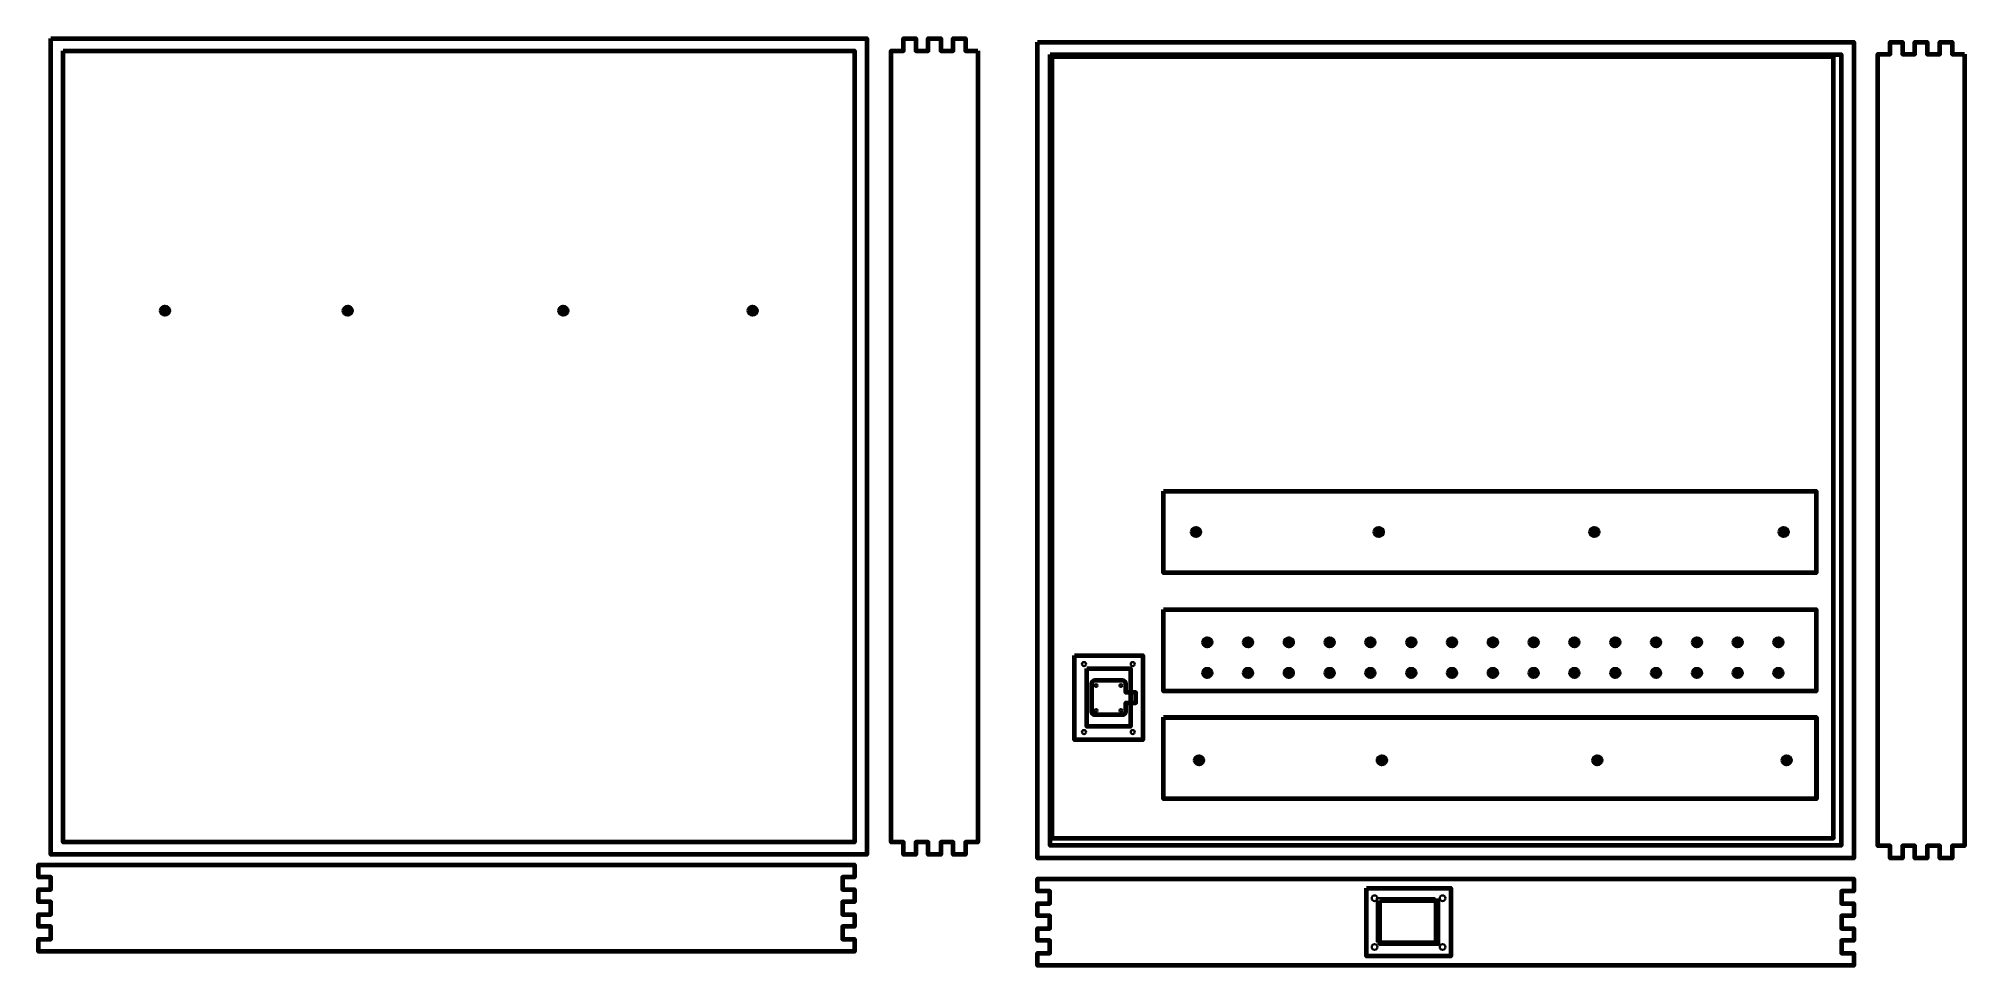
# Model space of a CAD drawing. Header units: inches. Extents: x 0.6 to 95, y 2.2 to 47.6.
import ezdxf

# ---------------------------------------------------------------- set-up
doc = ezdxf.new("R2010")
doc.units = ezdxf.units.IN
doc.header["$MEASUREMENT"] = 0
for name, color, linetype, lineweight in [('1. Screw Holes (material depth)', 7, 'Continuous', 0), ('2. Countersink holes (depth 0.2 in)', 7, 'Continuous', 0), ('3. Inside Cuts', 7, 'Continuous', 0), ('4. Rabbets (depth 0.30 in)', 7, 'Continuous', 0), ('5. Outside Perimeter (material depth)', 7, 'Continuous', 0)]:
    doc.layers.add(name, color=color, linetype=linetype, lineweight=lineweight)

msp = doc.modelspace()

# ---------------------------------------------------------------- linework, layer by layer
at = {"layer": '1. Screw Holes (material depth)', "color": 6, "lineweight": 140, "true_color": 0xff00ff}
msp.add_lwpolyline([(55.782, 25.451), (87.782, 25.451), (87.782, 21.451), (55.782, 21.451)], close=True, dxfattribs=at)
at = {"layer": '1. Screw Holes (material depth)', "color": 5, "lineweight": 35, "true_color": 0x0000ff}
for centre, radius in [((51.89, 16.978), 0.1), ((54.279, 16.978), 0.1), ((52.481, 15.921), 0.0694), ((53.702, 15.921), 0.0694), ((52.481, 14.7), 0.0694), ((53.702, 14.7), 0.0694), ((51.89, 13.643), 0.1), ((54.279, 13.643), 0.1), ((66.134, 5.496), 0.14), ((69.468, 5.496), 0.14), ((66.134, 3.108), 0.14), ((69.468, 3.108), 0.14)]:
    msp.add_circle(centre, radius, dxfattribs=at)
at = {"layer": '1. Screw Holes (material depth)', "color": 100, "lineweight": 70, "true_color": 0x15ff2b}
for points, knots in [([(6.739, 34.272), (6.739, 34.221), (6.781, 34.178), (6.834, 34.178), (6.885, 34.178), (6.928, 34.219), (6.928, 34.272), (6.928, 34.272), (6.928, 34.272), (6.928, 34.272), (6.928, 34.324), (6.886, 34.367), (6.834, 34.367), (6.782, 34.367), (6.739, 34.325), (6.739, 34.272), (6.739, 34.272), (6.739, 34.272), (6.739, 34.272)], [0, 0, 0, 0, 1, 1, 1, 2, 2, 2, 3, 3, 3, 4, 4, 4, 5, 5, 5, 6, 6, 6, 6]), ([(15.7, 34.272), (15.7, 34.221), (15.742, 34.178), (15.795, 34.178), (15.846, 34.178), (15.889, 34.219), (15.889, 34.272), (15.889, 34.272), (15.889, 34.272), (15.889, 34.272), (15.889, 34.325), (15.847, 34.367), (15.795, 34.367), (15.743, 34.367), (15.7, 34.325), (15.7, 34.272), (15.7, 34.272), (15.7, 34.272), (15.7, 34.272)], [0, 0, 0, 0, 1, 1, 1, 2, 2, 2, 3, 3, 3, 4, 4, 4, 5, 5, 5, 6, 6, 6, 6]), ([(26.26, 34.272), (26.26, 34.221), (26.302, 34.178), (26.354, 34.178), (26.406, 34.178), (26.449, 34.219), (26.449, 34.272), (26.449, 34.272), (26.449, 34.272), (26.449, 34.272), (26.449, 34.325), (26.407, 34.367), (26.354, 34.367), (26.302, 34.367), (26.26, 34.325), (26.26, 34.272), (26.26, 34.272), (26.26, 34.272), (26.26, 34.272)], [0, 0, 0, 0, 1, 1, 1, 2, 2, 2, 3, 3, 3, 4, 4, 4, 5, 5, 5, 6, 6, 6, 6]), ([(35.539, 34.272), (35.539, 34.221), (35.581, 34.178), (35.634, 34.178), (35.685, 34.178), (35.728, 34.219), (35.728, 34.272), (35.728, 34.272), (35.728, 34.272), (35.728, 34.272), (35.728, 34.325), (35.686, 34.367), (35.634, 34.367), (35.581, 34.367), (35.539, 34.325), (35.539, 34.272), (35.539, 34.272), (35.539, 34.272), (35.539, 34.272)], [0, 0, 0, 0, 1, 1, 1, 2, 2, 2, 3, 3, 3, 4, 4, 4, 5, 5, 5, 6, 6, 6, 6]), ([(57.288, 23.451), (57.288, 23.4), (57.329, 23.357), (57.382, 23.357), (57.433, 23.357), (57.477, 23.399), (57.477, 23.451), (57.477, 23.451), (57.477, 23.451), (57.477, 23.451), (57.477, 23.503), (57.435, 23.546), (57.382, 23.546), (57.331, 23.546), (57.288, 23.504), (57.288, 23.451), (57.288, 23.451), (57.288, 23.451), (57.288, 23.451)], [0, 0, 0, 0, 1, 1, 1, 2, 2, 2, 3, 3, 3, 4, 4, 4, 5, 5, 5, 6, 6, 6, 6]), ([(66.247, 23.451), (66.247, 23.4), (66.289, 23.357), (66.342, 23.357), (66.393, 23.357), (66.436, 23.399), (66.436, 23.451), (66.436, 23.451), (66.436, 23.451), (66.436, 23.451), (66.436, 23.504), (66.395, 23.546), (66.342, 23.546), (66.29, 23.546), (66.247, 23.504), (66.247, 23.451), (66.247, 23.451), (66.247, 23.451), (66.247, 23.451)], [0, 0, 0, 0, 1, 1, 1, 2, 2, 2, 3, 3, 3, 4, 4, 4, 5, 5, 5, 6, 6, 6, 6]), ([(76.808, 23.451), (76.808, 23.4), (76.85, 23.357), (76.903, 23.357), (76.954, 23.357), (76.997, 23.399), (76.997, 23.451), (76.997, 23.451), (76.997, 23.451), (76.997, 23.451), (76.997, 23.504), (76.956, 23.546), (76.903, 23.546), (76.85, 23.546), (76.808, 23.504), (76.808, 23.451), (76.808, 23.451), (76.808, 23.451), (76.808, 23.451)], [0, 0, 0, 0, 1, 1, 1, 2, 2, 2, 3, 3, 3, 4, 4, 4, 5, 5, 5, 6, 6, 6, 6]), ([(86.088, 23.451), (86.088, 23.4), (86.129, 23.357), (86.182, 23.357), (86.233, 23.357), (86.277, 23.399), (86.277, 23.451), (86.277, 23.451), (86.277, 23.451), (86.277, 23.451), (86.277, 23.504), (86.235, 23.546), (86.182, 23.546), (86.129, 23.546), (86.088, 23.504), (86.088, 23.451), (86.088, 23.451), (86.088, 23.451), (86.088, 23.451)], [0, 0, 0, 0, 1, 1, 1, 2, 2, 2, 3, 3, 3, 4, 4, 4, 5, 5, 5, 6, 6, 6, 6]), ([(57.837, 18.051), (57.837, 18), (57.878, 17.957), (57.931, 17.957), (57.983, 17.957), (58.026, 17.998), (58.026, 18.051), (58.026, 18.051), (58.026, 18.051), (58.026, 18.051), (58.026, 18.102), (57.984, 18.145), (57.931, 18.145), (57.88, 18.145), (57.837, 18.104), (57.837, 18.051), (57.837, 18.051), (57.837, 18.051), (57.837, 18.051)], [0, 0, 0, 0, 1, 1, 1, 2, 2, 2, 3, 3, 3, 4, 4, 4, 5, 5, 5, 6, 6, 6, 6]), ([(59.837, 18.051), (59.837, 18), (59.878, 17.957), (59.931, 17.957), (59.984, 17.957), (60.026, 17.998), (60.026, 18.051), (60.026, 18.104), (59.984, 18.145), (59.931, 18.145), (59.878, 18.145), (59.837, 18.104), (59.837, 18.051)], [0, 0, 0, 0, 1, 1, 1, 2, 2, 2, 3, 3, 3, 4, 4, 4, 4]), ([(61.837, 18.051), (61.837, 18), (61.878, 17.957), (61.931, 17.957), (61.983, 17.957), (62.026, 17.998), (62.026, 18.051), (62.026, 18.051), (62.026, 18.051), (62.026, 18.051), (62.026, 18.104), (61.984, 18.145), (61.931, 18.145), (61.878, 18.145), (61.837, 18.104), (61.837, 18.051)], [0, 0, 0, 0, 1, 1, 1, 2, 2, 2, 3, 3, 3, 4, 4, 4, 5, 5, 5, 5]), ([(63.837, 18.051), (63.837, 18), (63.878, 17.957), (63.931, 17.957), (63.983, 17.957), (64.026, 17.998), (64.026, 18.051), (64.026, 18.051), (64.026, 18.051), (64.026, 18.051), (64.026, 18.104), (63.984, 18.145), (63.931, 18.145), (63.88, 18.145), (63.837, 18.104), (63.837, 18.051), (63.837, 18.051), (63.837, 18.051), (63.837, 18.051)], [0, 0, 0, 0, 1, 1, 1, 2, 2, 2, 3, 3, 3, 4, 4, 4, 5, 5, 5, 6, 6, 6, 6]), ([(65.837, 18.051), (65.837, 18), (65.878, 17.957), (65.931, 17.957), (65.983, 17.957), (66.026, 17.998), (66.026, 18.051), (66.026, 18.051), (66.026, 18.051), (66.026, 18.051), (66.026, 18.104), (65.984, 18.145), (65.931, 18.145), (65.88, 18.145), (65.837, 18.104), (65.837, 18.051), (65.837, 18.051), (65.837, 18.051), (65.837, 18.051)], [0, 0, 0, 0, 1, 1, 1, 2, 2, 2, 3, 3, 3, 4, 4, 4, 5, 5, 5, 6, 6, 6, 6]), ([(67.837, 18.051), (67.837, 18), (67.878, 17.957), (67.931, 17.957), (67.983, 17.957), (68.026, 17.998), (68.026, 18.051), (68.026, 18.051), (68.026, 18.051), (68.026, 18.051), (68.026, 18.104), (67.984, 18.145), (67.931, 18.145), (67.88, 18.145), (67.837, 18.104), (67.837, 18.051), (67.837, 18.051), (67.837, 18.051), (67.837, 18.051)], [0, 0, 0, 0, 1, 1, 1, 2, 2, 2, 3, 3, 3, 4, 4, 4, 5, 5, 5, 6, 6, 6, 6]), ([(69.837, 18.051), (69.837, 18), (69.878, 17.957), (69.931, 17.957), (69.983, 17.957), (70.026, 17.998), (70.026, 18.051), (70.026, 18.051), (70.026, 18.051), (70.026, 18.051), (70.026, 18.104), (69.984, 18.145), (69.931, 18.145), (69.878, 18.145), (69.837, 18.104), (69.837, 18.051), (69.837, 18.051), (69.837, 18.051), (69.837, 18.051)], [0, 0, 0, 0, 1, 1, 1, 2, 2, 2, 3, 3, 3, 4, 4, 4, 5, 5, 5, 6, 6, 6, 6]), ([(71.837, 18.047), (71.837, 17.995), (71.878, 17.952), (71.931, 17.952), (71.984, 17.952), (72.026, 17.994), (72.026, 18.047), (72.026, 18.047), (72.026, 18.047), (72.026, 18.047), (72.026, 18.099), (71.984, 18.141), (71.931, 18.141), (71.878, 18.141), (71.837, 18.099), (71.837, 18.047), (71.837, 18.047), (71.837, 18.047), (71.837, 18.047)], [0, 0, 0, 0, 1, 1, 1, 2, 2, 2, 3, 3, 3, 4, 4, 4, 5, 5, 5, 6, 6, 6, 6]), ([(73.837, 18.051), (73.837, 18), (73.878, 17.957), (73.931, 17.957), (73.984, 17.957), (74.026, 17.998), (74.026, 18.051), (74.026, 18.051), (74.026, 18.051), (74.026, 18.051), (74.026, 18.104), (73.984, 18.145), (73.931, 18.145), (73.878, 18.145), (73.837, 18.104), (73.837, 18.051), (73.837, 18.051), (73.837, 18.051), (73.837, 18.051)], [0, 0, 0, 0, 1, 1, 1, 2, 2, 2, 3, 3, 3, 4, 4, 4, 5, 5, 5, 6, 6, 6, 6]), ([(75.837, 18.051), (75.837, 18), (75.878, 17.957), (75.931, 17.957), (75.984, 17.957), (76.026, 17.998), (76.026, 18.051), (76.026, 18.051), (76.026, 18.051), (76.026, 18.051), (76.026, 18.104), (75.984, 18.145), (75.931, 18.145), (75.878, 18.145), (75.837, 18.104), (75.837, 18.051), (75.837, 18.051), (75.837, 18.051), (75.837, 18.051)], [0, 0, 0, 0, 1, 1, 1, 2, 2, 2, 3, 3, 3, 4, 4, 4, 5, 5, 5, 6, 6, 6, 6]), ([(77.837, 18.051), (77.837, 18), (77.878, 17.957), (77.931, 17.957), (77.984, 17.957), (78.026, 17.998), (78.026, 18.051), (78.026, 18.051), (78.026, 18.051), (78.026, 18.051), (78.026, 18.104), (77.984, 18.145), (77.931, 18.145), (77.878, 18.145), (77.837, 18.104), (77.837, 18.051), (77.837, 18.051), (77.837, 18.051), (77.837, 18.051)], [0, 0, 0, 0, 1, 1, 1, 2, 2, 2, 3, 3, 3, 4, 4, 4, 5, 5, 5, 6, 6, 6, 6]), ([(79.837, 18.051), (79.837, 18), (79.878, 17.957), (79.931, 17.957), (79.984, 17.957), (80.026, 17.998), (80.026, 18.051), (80.026, 18.051), (80.026, 18.051), (80.026, 18.051), (80.026, 18.104), (79.984, 18.145), (79.931, 18.145), (79.878, 18.145), (79.837, 18.104), (79.837, 18.051), (79.837, 18.051), (79.837, 18.051), (79.837, 18.051)], [0, 0, 0, 0, 1, 1, 1, 2, 2, 2, 3, 3, 3, 4, 4, 4, 5, 5, 5, 6, 6, 6, 6]), ([(81.837, 18.051), (81.837, 18), (81.878, 17.957), (81.931, 17.957), (81.984, 17.957), (82.026, 17.998), (82.026, 18.051), (82.026, 18.051), (82.026, 18.051), (82.026, 18.051), (82.026, 18.104), (81.984, 18.145), (81.931, 18.145), (81.878, 18.145), (81.837, 18.104), (81.837, 18.051), (81.837, 18.051), (81.837, 18.051), (81.837, 18.051)], [0, 0, 0, 0, 1, 1, 1, 2, 2, 2, 3, 3, 3, 4, 4, 4, 5, 5, 5, 6, 6, 6, 6]), ([(83.837, 18.051), (83.837, 18), (83.878, 17.957), (83.931, 17.957), (83.984, 17.957), (84.026, 17.998), (84.026, 18.051), (84.026, 18.051), (84.026, 18.051), (84.026, 18.051), (84.026, 18.104), (83.984, 18.145), (83.931, 18.145), (83.878, 18.145), (83.837, 18.104), (83.837, 18.051), (83.837, 18.051), (83.837, 18.051), (83.837, 18.051)], [0, 0, 0, 0, 1, 1, 1, 2, 2, 2, 3, 3, 3, 4, 4, 4, 5, 5, 5, 6, 6, 6, 6]), ([(85.837, 18.051), (85.837, 18), (85.878, 17.957), (85.931, 17.957), (85.984, 17.957), (86.026, 17.998), (86.026, 18.051), (86.026, 18.102), (85.984, 18.145), (85.931, 18.145), (85.878, 18.145), (85.837, 18.104), (85.837, 18.051), (85.837, 18.051), (85.837, 18.051), (85.837, 18.051)], [0, 0, 0, 0, 1, 1, 1, 2, 2, 2, 3, 3, 3, 4, 4, 4, 5, 5, 5, 5]), ([(57.837, 16.551), (57.837, 16.5), (57.878, 16.457), (57.931, 16.457), (57.983, 16.457), (58.026, 16.498), (58.026, 16.551), (58.026, 16.551), (58.026, 16.551), (58.026, 16.551), (58.026, 16.602), (57.984, 16.645), (57.931, 16.645), (57.88, 16.645), (57.837, 16.604), (57.837, 16.551), (57.837, 16.551), (57.837, 16.551), (57.837, 16.551)], [0, 0, 0, 0, 1, 1, 1, 2, 2, 2, 3, 3, 3, 4, 4, 4, 5, 5, 5, 6, 6, 6, 6]), ([(59.837, 16.551), (59.837, 16.5), (59.878, 16.457), (59.931, 16.457), (59.984, 16.457), (60.026, 16.498), (60.026, 16.551), (60.026, 16.604), (59.984, 16.645), (59.931, 16.645), (59.878, 16.645), (59.837, 16.604), (59.837, 16.551)], [0, 0, 0, 0, 1, 1, 1, 2, 2, 2, 3, 3, 3, 4, 4, 4, 4]), ([(61.837, 16.551), (61.837, 16.5), (61.878, 16.457), (61.931, 16.457), (61.983, 16.457), (62.026, 16.498), (62.026, 16.551), (62.026, 16.551), (62.026, 16.551), (62.026, 16.551), (62.026, 16.604), (61.984, 16.645), (61.931, 16.645), (61.878, 16.645), (61.837, 16.604), (61.837, 16.551)], [0, 0, 0, 0, 1, 1, 1, 2, 2, 2, 3, 3, 3, 4, 4, 4, 5, 5, 5, 5]), ([(63.837, 16.551), (63.837, 16.5), (63.878, 16.457), (63.931, 16.457), (63.983, 16.457), (64.026, 16.498), (64.026, 16.551), (64.026, 16.551), (64.026, 16.551), (64.026, 16.551), (64.026, 16.604), (63.984, 16.645), (63.931, 16.645), (63.88, 16.645), (63.837, 16.604), (63.837, 16.551), (63.837, 16.551), (63.837, 16.551), (63.837, 16.551)], [0, 0, 0, 0, 1, 1, 1, 2, 2, 2, 3, 3, 3, 4, 4, 4, 5, 5, 5, 6, 6, 6, 6]), ([(65.837, 16.551), (65.837, 16.5), (65.878, 16.457), (65.931, 16.457), (65.983, 16.457), (66.026, 16.498), (66.026, 16.551), (66.026, 16.551), (66.026, 16.551), (66.026, 16.551), (66.026, 16.604), (65.984, 16.645), (65.931, 16.645), (65.88, 16.645), (65.837, 16.604), (65.837, 16.551), (65.837, 16.551), (65.837, 16.551), (65.837, 16.551)], [0, 0, 0, 0, 1, 1, 1, 2, 2, 2, 3, 3, 3, 4, 4, 4, 5, 5, 5, 6, 6, 6, 6]), ([(67.837, 16.551), (67.837, 16.5), (67.878, 16.457), (67.931, 16.457), (67.983, 16.457), (68.026, 16.498), (68.026, 16.551), (68.026, 16.551), (68.026, 16.551), (68.026, 16.551), (68.026, 16.604), (67.984, 16.645), (67.931, 16.645), (67.88, 16.645), (67.837, 16.604), (67.837, 16.551), (67.837, 16.551), (67.837, 16.551), (67.837, 16.551)], [0, 0, 0, 0, 1, 1, 1, 2, 2, 2, 3, 3, 3, 4, 4, 4, 5, 5, 5, 6, 6, 6, 6]), ([(69.837, 16.551), (69.837, 16.5), (69.878, 16.457), (69.931, 16.457), (69.983, 16.457), (70.026, 16.498), (70.026, 16.551), (70.026, 16.551), (70.026, 16.551), (70.026, 16.551), (70.026, 16.604), (69.984, 16.645), (69.931, 16.645), (69.88, 16.645), (69.837, 16.604), (69.837, 16.551), (69.837, 16.551), (69.837, 16.551), (69.837, 16.551)], [0, 0, 0, 0, 1, 1, 1, 2, 2, 2, 3, 3, 3, 4, 4, 4, 5, 5, 5, 6, 6, 6, 6]), ([(71.837, 16.551), (71.837, 16.5), (71.878, 16.457), (71.931, 16.457), (71.983, 16.457), (72.026, 16.498), (72.026, 16.551), (72.026, 16.551), (72.026, 16.551), (72.026, 16.551), (72.026, 16.604), (71.984, 16.645), (71.931, 16.645), (71.88, 16.645), (71.837, 16.604), (71.837, 16.551), (71.837, 16.551), (71.837, 16.551), (71.837, 16.551)], [0, 0, 0, 0, 1, 1, 1, 2, 2, 2, 3, 3, 3, 4, 4, 4, 5, 5, 5, 6, 6, 6, 6]), ([(73.837, 16.551), (73.837, 16.5), (73.878, 16.457), (73.931, 16.457), (73.983, 16.457), (74.026, 16.498), (74.026, 16.551), (74.026, 16.551), (74.026, 16.551), (74.026, 16.551), (74.026, 16.604), (73.984, 16.645), (73.931, 16.645), (73.88, 16.645), (73.837, 16.604), (73.837, 16.551), (73.837, 16.551), (73.837, 16.551), (73.837, 16.551)], [0, 0, 0, 0, 1, 1, 1, 2, 2, 2, 3, 3, 3, 4, 4, 4, 5, 5, 5, 6, 6, 6, 6]), ([(75.837, 16.551), (75.837, 16.5), (75.878, 16.457), (75.931, 16.457), (75.983, 16.457), (76.026, 16.498), (76.026, 16.551), (76.026, 16.551), (76.026, 16.551), (76.026, 16.551), (76.026, 16.604), (75.984, 16.645), (75.931, 16.645), (75.88, 16.645), (75.837, 16.604), (75.837, 16.551), (75.837, 16.551), (75.837, 16.551), (75.837, 16.551)], [0, 0, 0, 0, 1, 1, 1, 2, 2, 2, 3, 3, 3, 4, 4, 4, 5, 5, 5, 6, 6, 6, 6]), ([(77.837, 16.551), (77.837, 16.5), (77.878, 16.457), (77.931, 16.457), (77.983, 16.457), (78.026, 16.498), (78.026, 16.551), (78.026, 16.551), (78.026, 16.551), (78.026, 16.551), (78.026, 16.604), (77.984, 16.645), (77.931, 16.645), (77.88, 16.645), (77.837, 16.604), (77.837, 16.551), (77.837, 16.551), (77.837, 16.551), (77.837, 16.551)], [0, 0, 0, 0, 1, 1, 1, 2, 2, 2, 3, 3, 3, 4, 4, 4, 5, 5, 5, 6, 6, 6, 6]), ([(79.837, 16.551), (79.837, 16.5), (79.878, 16.457), (79.931, 16.457), (79.983, 16.457), (80.026, 16.498), (80.026, 16.551), (80.026, 16.551), (80.026, 16.551), (80.026, 16.551), (80.026, 16.604), (79.984, 16.645), (79.931, 16.645), (79.88, 16.645), (79.837, 16.604), (79.837, 16.551), (79.837, 16.551), (79.837, 16.551), (79.837, 16.551)], [0, 0, 0, 0, 1, 1, 1, 2, 2, 2, 3, 3, 3, 4, 4, 4, 5, 5, 5, 6, 6, 6, 6]), ([(81.837, 16.551), (81.837, 16.5), (81.878, 16.457), (81.931, 16.457), (81.983, 16.457), (82.026, 16.498), (82.026, 16.551), (82.026, 16.551), (82.026, 16.551), (82.026, 16.551), (82.026, 16.604), (81.984, 16.645), (81.931, 16.645), (81.88, 16.645), (81.837, 16.604), (81.837, 16.551), (81.837, 16.551), (81.837, 16.551), (81.837, 16.551)], [0, 0, 0, 0, 1, 1, 1, 2, 2, 2, 3, 3, 3, 4, 4, 4, 5, 5, 5, 6, 6, 6, 6]), ([(83.837, 16.551), (83.837, 16.5), (83.878, 16.457), (83.931, 16.457), (83.983, 16.457), (84.026, 16.498), (84.026, 16.551), (84.026, 16.551), (84.026, 16.551), (84.026, 16.551), (84.026, 16.604), (83.984, 16.645), (83.931, 16.645), (83.88, 16.645), (83.837, 16.604), (83.837, 16.551), (83.837, 16.551), (83.837, 16.551), (83.837, 16.551)], [0, 0, 0, 0, 1, 1, 1, 2, 2, 2, 3, 3, 3, 4, 4, 4, 5, 5, 5, 6, 6, 6, 6]), ([(85.837, 16.551), (85.837, 16.5), (85.878, 16.457), (85.931, 16.457), (85.984, 16.457), (86.026, 16.498), (86.026, 16.551), (86.026, 16.602), (85.984, 16.645), (85.931, 16.645), (85.88, 16.645), (85.837, 16.604), (85.837, 16.551), (85.837, 16.551), (85.837, 16.551), (85.837, 16.551)], [0, 0, 0, 0, 1, 1, 1, 2, 2, 2, 3, 3, 3, 4, 4, 4, 5, 5, 5, 5]), ([(57.437, 12.262), (57.437, 12.21), (57.479, 12.167), (57.531, 12.167), (57.583, 12.167), (57.626, 12.209), (57.626, 12.262), (57.626, 12.262), (57.626, 12.262), (57.626, 12.262), (57.626, 12.313), (57.584, 12.356), (57.531, 12.356), (57.48, 12.356), (57.437, 12.315), (57.437, 12.262), (57.437, 12.262), (57.437, 12.262), (57.437, 12.262)], [0, 0, 0, 0, 1, 1, 1, 2, 2, 2, 3, 3, 3, 4, 4, 4, 5, 5, 5, 6, 6, 6, 6]), ([(66.397, 12.262), (66.397, 12.21), (66.438, 12.167), (66.491, 12.167), (66.542, 12.167), (66.586, 12.209), (66.586, 12.262), (66.586, 12.262), (66.586, 12.262), (66.586, 12.262), (66.586, 12.315), (66.544, 12.356), (66.491, 12.356), (66.44, 12.356), (66.397, 12.315), (66.397, 12.262), (66.397, 12.262), (66.397, 12.262), (66.397, 12.262)], [0, 0, 0, 0, 1, 1, 1, 2, 2, 2, 3, 3, 3, 4, 4, 4, 5, 5, 5, 6, 6, 6, 6]), ([(76.958, 12.262), (76.958, 12.21), (76.999, 12.167), (77.052, 12.167), (77.104, 12.167), (77.147, 12.209), (77.147, 12.262), (77.147, 12.262), (77.147, 12.262), (77.147, 12.262), (77.147, 12.315), (77.105, 12.356), (77.052, 12.356), (76.999, 12.356), (76.958, 12.315), (76.958, 12.262), (76.958, 12.262), (76.958, 12.262), (76.958, 12.262)], [0, 0, 0, 0, 1, 1, 1, 2, 2, 2, 3, 3, 3, 4, 4, 4, 5, 5, 5, 6, 6, 6, 6]), ([(86.237, 12.262), (86.237, 12.21), (86.279, 12.167), (86.331, 12.167), (86.383, 12.167), (86.426, 12.209), (86.426, 12.262), (86.426, 12.262), (86.426, 12.262), (86.426, 12.262), (86.426, 12.315), (86.384, 12.356), (86.331, 12.356), (86.279, 12.356), (86.237, 12.315), (86.237, 12.262), (86.237, 12.262), (86.237, 12.262), (86.237, 12.262)], [0, 0, 0, 0, 1, 1, 1, 2, 2, 2, 3, 3, 3, 4, 4, 4, 5, 5, 5, 6, 6, 6, 6])]:
    msp.add_open_spline(points, degree=3, knots=knots, dxfattribs=at)
at = {"layer": '1. Screw Holes (material depth)', "color": 1, "lineweight": 70, "true_color": 0xff0006}
for points in [[(6.739, 34.272), (6.739, 34.221), (6.781, 34.178), (6.834, 34.178), (6.885, 34.178), (6.928, 34.219), (6.928, 34.272), (6.928, 34.272), (6.928, 34.272), (6.928, 34.272), (6.928, 34.324), (6.886, 34.367), (6.834, 34.367), (6.782, 34.367), (6.739, 34.325), (6.739, 34.272), (6.739, 34.272), (6.739, 34.272), (6.739, 34.272)], [(15.7, 34.272), (15.7, 34.221), (15.742, 34.178), (15.795, 34.178), (15.846, 34.178), (15.889, 34.219), (15.889, 34.272), (15.889, 34.272), (15.889, 34.272), (15.889, 34.272), (15.889, 34.325), (15.847, 34.367), (15.795, 34.367), (15.743, 34.367), (15.7, 34.325), (15.7, 34.272), (15.7, 34.272), (15.7, 34.272), (15.7, 34.272)], [(26.26, 34.272), (26.26, 34.221), (26.302, 34.178), (26.354, 34.178), (26.406, 34.178), (26.449, 34.219), (26.449, 34.272), (26.449, 34.272), (26.449, 34.272), (26.449, 34.272), (26.449, 34.325), (26.407, 34.367), (26.354, 34.367), (26.302, 34.367), (26.26, 34.325), (26.26, 34.272), (26.26, 34.272), (26.26, 34.272), (26.26, 34.272)], [(35.539, 34.272), (35.539, 34.221), (35.581, 34.178), (35.634, 34.178), (35.685, 34.178), (35.728, 34.219), (35.728, 34.272), (35.728, 34.272), (35.728, 34.272), (35.728, 34.272), (35.728, 34.325), (35.686, 34.367), (35.634, 34.367), (35.581, 34.367), (35.539, 34.325), (35.539, 34.272), (35.539, 34.272), (35.539, 34.272), (35.539, 34.272)]]:
    msp.add_open_spline(points, degree=3, knots=[0, 0, 0, 0, 1, 1, 1, 2, 2, 2, 3, 3, 3, 4, 4, 4, 5, 5, 5, 6, 6, 6, 6], dxfattribs=at)
at = {"layer": '1. Screw Holes (material depth)', "color": 100, "lineweight": 140, "true_color": 0x15ff2b}
for points in [[(57.194, 23.451), (57.194, 23.347), (57.278, 23.264), (57.382, 23.264), (57.486, 23.264), (57.569, 23.347), (57.569, 23.451), (57.569, 23.556), (57.486, 23.639), (57.382, 23.639), (57.278, 23.639), (57.194, 23.556), (57.194, 23.451)], [(66.154, 23.451), (66.154, 23.347), (66.238, 23.264), (66.342, 23.264), (66.446, 23.264), (66.529, 23.347), (66.529, 23.451), (66.529, 23.556), (66.446, 23.639), (66.342, 23.639), (66.238, 23.639), (66.154, 23.556), (66.154, 23.451)], [(76.714, 23.451), (76.714, 23.347), (76.797, 23.264), (76.901, 23.264), (77.006, 23.264), (77.089, 23.347), (77.089, 23.451), (77.089, 23.556), (77.006, 23.639), (76.901, 23.639), (76.797, 23.639), (76.714, 23.556), (76.714, 23.451)], [(85.994, 23.451), (85.994, 23.347), (86.078, 23.264), (86.182, 23.264), (86.286, 23.264), (86.369, 23.347), (86.369, 23.451), (86.369, 23.556), (86.286, 23.639), (86.182, 23.639), (86.078, 23.639), (85.994, 23.556), (85.994, 23.451)]]:
    msp.add_open_spline(points, degree=3, knots=[0, 0, 0, 0, 1, 1, 1, 2, 2, 2, 3, 3, 3, 4, 4, 4, 4], dxfattribs=at)
at = {"layer": '2. Countersink holes (depth 0.2 in)', "color": 100, "lineweight": 140, "true_color": 0x15ff2b}
for points in [[(6.656, 34.295), (6.656, 34.191), (6.74, 34.108), (6.844, 34.108), (6.948, 34.108), (7.031, 34.191), (7.031, 34.295), (7.031, 34.399), (6.948, 34.483), (6.844, 34.483), (6.74, 34.483), (6.656, 34.399), (6.656, 34.295)], [(6.656, 34.295), (6.656, 34.191), (6.74, 34.108), (6.844, 34.108), (6.948, 34.108), (7.031, 34.191), (7.031, 34.295), (7.031, 34.399), (6.948, 34.483), (6.844, 34.483), (6.74, 34.483), (6.656, 34.399), (6.656, 34.295)], [(15.616, 34.295), (15.616, 34.191), (15.699, 34.108), (15.803, 34.108), (15.908, 34.108), (15.991, 34.191), (15.991, 34.295), (15.991, 34.399), (15.908, 34.483), (15.803, 34.483), (15.699, 34.483), (15.616, 34.399), (15.616, 34.295)], [(15.616, 34.295), (15.616, 34.191), (15.699, 34.108), (15.803, 34.108), (15.908, 34.108), (15.991, 34.191), (15.991, 34.295), (15.991, 34.399), (15.908, 34.483), (15.803, 34.483), (15.699, 34.483), (15.616, 34.399), (15.616, 34.295)], [(26.176, 34.295), (26.176, 34.191), (26.259, 34.108), (26.363, 34.108), (26.467, 34.108), (26.551, 34.191), (26.551, 34.295), (26.551, 34.399), (26.467, 34.483), (26.363, 34.483), (26.259, 34.483), (26.176, 34.399), (26.176, 34.295)], [(26.176, 34.295), (26.176, 34.191), (26.259, 34.108), (26.363, 34.108), (26.467, 34.108), (26.551, 34.191), (26.551, 34.295), (26.551, 34.399), (26.467, 34.483), (26.363, 34.483), (26.259, 34.483), (26.176, 34.399), (26.176, 34.295)], [(35.456, 34.295), (35.456, 34.191), (35.54, 34.108), (35.644, 34.108), (35.748, 34.108), (35.831, 34.191), (35.831, 34.295), (35.831, 34.399), (35.748, 34.483), (35.644, 34.483), (35.54, 34.483), (35.456, 34.399), (35.456, 34.295)], [(35.456, 34.295), (35.456, 34.191), (35.54, 34.108), (35.644, 34.108), (35.748, 34.108), (35.831, 34.191), (35.831, 34.295), (35.831, 34.399), (35.748, 34.483), (35.644, 34.483), (35.54, 34.483), (35.456, 34.399), (35.456, 34.295)], [(57.744, 18.047), (57.744, 17.942), (57.827, 17.859), (57.931, 17.859), (58.035, 17.859), (58.119, 17.942), (58.119, 18.047), (58.119, 18.151), (58.035, 18.234), (57.931, 18.234), (57.827, 18.234), (57.744, 18.151), (57.744, 18.047)], [(59.744, 18.047), (59.744, 17.942), (59.827, 17.859), (59.931, 17.859), (60.035, 17.859), (60.119, 17.942), (60.119, 18.047), (60.119, 18.151), (60.035, 18.234), (59.931, 18.234), (59.827, 18.234), (59.744, 18.151), (59.744, 18.047)], [(61.744, 18.047), (61.744, 17.942), (61.827, 17.859), (61.931, 17.859), (62.035, 17.859), (62.119, 17.942), (62.119, 18.047), (62.119, 18.151), (62.035, 18.234), (61.931, 18.234), (61.827, 18.234), (61.744, 18.151), (61.744, 18.047)], [(63.744, 18.047), (63.744, 17.942), (63.827, 17.859), (63.931, 17.859), (64.035, 17.859), (64.119, 17.942), (64.119, 18.047), (64.119, 18.151), (64.035, 18.234), (63.931, 18.234), (63.827, 18.234), (63.744, 18.151), (63.744, 18.047)], [(65.744, 18.047), (65.744, 17.942), (65.827, 17.859), (65.931, 17.859), (66.035, 17.859), (66.119, 17.942), (66.119, 18.047), (66.119, 18.151), (66.035, 18.234), (65.931, 18.234), (65.827, 18.234), (65.744, 18.151), (65.744, 18.047)], [(67.744, 18.047), (67.744, 17.942), (67.827, 17.859), (67.931, 17.859), (68.035, 17.859), (68.119, 17.942), (68.119, 18.047), (68.119, 18.151), (68.035, 18.234), (67.931, 18.234), (67.827, 18.234), (67.744, 18.151), (67.744, 18.047)], [(69.744, 18.047), (69.744, 17.942), (69.827, 17.859), (69.931, 17.859), (70.035, 17.859), (70.119, 17.942), (70.119, 18.047), (70.119, 18.151), (70.035, 18.234), (69.931, 18.234), (69.827, 18.234), (69.744, 18.151), (69.744, 18.047)], [(71.744, 18.047), (71.744, 17.942), (71.827, 17.859), (71.931, 17.859), (72.035, 17.859), (72.119, 17.942), (72.119, 18.047), (72.119, 18.151), (72.035, 18.234), (71.931, 18.234), (71.827, 18.234), (71.744, 18.151), (71.744, 18.047)], [(73.744, 18.047), (73.744, 17.942), (73.827, 17.859), (73.931, 17.859), (74.035, 17.859), (74.119, 17.942), (74.119, 18.047), (74.119, 18.151), (74.035, 18.234), (73.931, 18.234), (73.827, 18.234), (73.744, 18.151), (73.744, 18.047)], [(75.744, 18.047), (75.744, 17.942), (75.827, 17.859), (75.931, 17.859), (76.035, 17.859), (76.119, 17.942), (76.119, 18.047), (76.119, 18.151), (76.035, 18.234), (75.931, 18.234), (75.827, 18.234), (75.744, 18.151), (75.744, 18.047)], [(77.744, 18.047), (77.744, 17.942), (77.827, 17.859), (77.931, 17.859), (78.035, 17.859), (78.119, 17.942), (78.119, 18.047), (78.119, 18.151), (78.035, 18.234), (77.931, 18.234), (77.827, 18.234), (77.744, 18.151), (77.744, 18.047)], [(79.744, 18.047), (79.744, 17.942), (79.827, 17.859), (79.931, 17.859), (80.035, 17.859), (80.119, 17.942), (80.119, 18.047), (80.119, 18.151), (80.035, 18.234), (79.931, 18.234), (79.827, 18.234), (79.744, 18.151), (79.744, 18.047)], [(81.744, 18.047), (81.744, 17.942), (81.827, 17.859), (81.931, 17.859), (82.035, 17.859), (82.119, 17.942), (82.119, 18.047), (82.119, 18.151), (82.035, 18.234), (81.931, 18.234), (81.827, 18.234), (81.744, 18.151), (81.744, 18.047)], [(83.744, 18.047), (83.744, 17.942), (83.827, 17.859), (83.931, 17.859), (84.035, 17.859), (84.119, 17.942), (84.119, 18.047), (84.119, 18.151), (84.035, 18.234), (83.931, 18.234), (83.827, 18.234), (83.744, 18.151), (83.744, 18.047)], [(85.744, 18.047), (85.744, 17.942), (85.827, 17.859), (85.931, 17.859), (86.035, 17.859), (86.119, 17.942), (86.119, 18.047), (86.119, 18.151), (86.035, 18.234), (85.931, 18.234), (85.827, 18.234), (85.744, 18.151), (85.744, 18.047)], [(57.744, 16.547), (57.744, 16.442), (57.827, 16.359), (57.931, 16.359), (58.035, 16.359), (58.119, 16.442), (58.119, 16.547), (58.119, 16.651), (58.035, 16.734), (57.931, 16.734), (57.827, 16.734), (57.744, 16.651), (57.744, 16.547)], [(59.744, 16.547), (59.744, 16.442), (59.827, 16.359), (59.931, 16.359), (60.035, 16.359), (60.119, 16.442), (60.119, 16.547), (60.119, 16.651), (60.035, 16.734), (59.931, 16.734), (59.827, 16.734), (59.744, 16.651), (59.744, 16.547)], [(61.744, 16.547), (61.744, 16.442), (61.827, 16.359), (61.931, 16.359), (62.035, 16.359), (62.119, 16.442), (62.119, 16.547), (62.119, 16.651), (62.035, 16.734), (61.931, 16.734), (61.827, 16.734), (61.744, 16.651), (61.744, 16.547)], [(63.744, 16.547), (63.744, 16.442), (63.827, 16.359), (63.931, 16.359), (64.035, 16.359), (64.119, 16.442), (64.119, 16.547), (64.119, 16.651), (64.035, 16.734), (63.931, 16.734), (63.827, 16.734), (63.744, 16.651), (63.744, 16.547)], [(65.744, 16.547), (65.744, 16.442), (65.827, 16.359), (65.931, 16.359), (66.035, 16.359), (66.119, 16.442), (66.119, 16.547), (66.119, 16.651), (66.035, 16.734), (65.931, 16.734), (65.827, 16.734), (65.744, 16.651), (65.744, 16.547)], [(67.744, 16.547), (67.744, 16.442), (67.827, 16.359), (67.931, 16.359), (68.035, 16.359), (68.119, 16.442), (68.119, 16.547), (68.119, 16.651), (68.035, 16.734), (67.931, 16.734), (67.827, 16.734), (67.744, 16.651), (67.744, 16.547)], [(69.744, 16.547), (69.744, 16.442), (69.827, 16.359), (69.931, 16.359), (70.035, 16.359), (70.119, 16.442), (70.119, 16.547), (70.119, 16.651), (70.035, 16.734), (69.931, 16.734), (69.827, 16.734), (69.744, 16.651), (69.744, 16.547)], [(71.744, 16.547), (71.744, 16.442), (71.827, 16.359), (71.931, 16.359), (72.035, 16.359), (72.119, 16.442), (72.119, 16.547), (72.119, 16.651), (72.035, 16.734), (71.931, 16.734), (71.827, 16.734), (71.744, 16.651), (71.744, 16.547)], [(73.744, 16.547), (73.744, 16.442), (73.827, 16.359), (73.931, 16.359), (74.035, 16.359), (74.119, 16.442), (74.119, 16.547), (74.119, 16.651), (74.035, 16.734), (73.931, 16.734), (73.827, 16.734), (73.744, 16.651), (73.744, 16.547)], [(75.744, 16.547), (75.744, 16.442), (75.827, 16.359), (75.931, 16.359), (76.035, 16.359), (76.119, 16.442), (76.119, 16.547), (76.119, 16.651), (76.035, 16.734), (75.931, 16.734), (75.827, 16.734), (75.744, 16.651), (75.744, 16.547)], [(77.744, 16.547), (77.744, 16.442), (77.827, 16.359), (77.931, 16.359), (78.035, 16.359), (78.119, 16.442), (78.119, 16.547), (78.119, 16.651), (78.035, 16.734), (77.931, 16.734), (77.827, 16.734), (77.744, 16.651), (77.744, 16.547)], [(79.744, 16.547), (79.744, 16.442), (79.827, 16.359), (79.931, 16.359), (80.035, 16.359), (80.119, 16.442), (80.119, 16.547), (80.119, 16.651), (80.035, 16.734), (79.931, 16.734), (79.827, 16.734), (79.744, 16.651), (79.744, 16.547)], [(81.744, 16.547), (81.744, 16.442), (81.827, 16.359), (81.931, 16.359), (82.035, 16.359), (82.119, 16.442), (82.119, 16.547), (82.119, 16.651), (82.035, 16.734), (81.931, 16.734), (81.827, 16.734), (81.744, 16.651), (81.744, 16.547)], [(83.744, 16.547), (83.744, 16.442), (83.827, 16.359), (83.931, 16.359), (84.035, 16.359), (84.119, 16.442), (84.119, 16.547), (84.119, 16.651), (84.035, 16.734), (83.931, 16.734), (83.827, 16.734), (83.744, 16.651), (83.744, 16.547)], [(85.744, 16.547), (85.744, 16.442), (85.827, 16.359), (85.931, 16.359), (86.035, 16.359), (86.119, 16.442), (86.119, 16.547), (86.119, 16.651), (86.035, 16.734), (85.931, 16.734), (85.827, 16.734), (85.744, 16.651), (85.744, 16.547)], [(57.344, 12.262), (57.344, 12.158), (57.427, 12.074), (57.531, 12.074), (57.635, 12.074), (57.719, 12.158), (57.719, 12.262), (57.719, 12.366), (57.635, 12.449), (57.531, 12.449), (57.427, 12.449), (57.344, 12.366), (57.344, 12.262)], [(66.303, 12.262), (66.303, 12.158), (66.387, 12.074), (66.491, 12.074), (66.595, 12.074), (66.678, 12.158), (66.678, 12.262), (66.678, 12.366), (66.595, 12.449), (66.491, 12.449), (66.387, 12.449), (66.303, 12.366), (66.303, 12.262)], [(76.863, 12.262), (76.863, 12.158), (76.947, 12.074), (77.051, 12.074), (77.155, 12.074), (77.238, 12.158), (77.238, 12.262), (77.238, 12.366), (77.155, 12.449), (77.051, 12.449), (76.947, 12.449), (76.863, 12.366), (76.863, 12.262)], [(86.144, 12.262), (86.144, 12.158), (86.227, 12.074), (86.331, 12.074), (86.435, 12.074), (86.519, 12.158), (86.519, 12.262), (86.519, 12.366), (86.435, 12.449), (86.331, 12.449), (86.227, 12.449), (86.144, 12.366), (86.144, 12.262)]]:
    msp.add_open_spline(points, degree=3, knots=[0, 0, 0, 0, 1, 1, 1, 2, 2, 2, 3, 3, 3, 4, 4, 4, 4], dxfattribs=at)
at = {"layer": '3. Inside Cuts', "color": 1, "lineweight": 140, "true_color": 0xff0000}
msp.add_lwpolyline([(50.318, 46.738), (50.318, 8.435), (88.621, 8.435), (88.621, 46.738)], close=True, dxfattribs=at)
at = {"layer": '3. Inside Cuts', "color": 6, "lineweight": 140, "true_color": 0xff00ff}
for points in [[(55.782, 19.656), (87.782, 19.656), (87.782, 15.656), (55.782, 15.656)], [(55.782, 14.378), (87.782, 14.378), (87.782, 10.378), (55.782, 10.378)], [(55.792, 14.365), (87.792, 14.365), (87.792, 10.365), (55.792, 10.365)]]:
    msp.add_lwpolyline(points, close=True, dxfattribs=at)
at = {"layer": '3. Inside Cuts', "color": 1, "lineweight": 35, "true_color": 0xff0000}
msp.add_lwpolyline([(66.239, 5.507), (69.085, 5.507), (69.085, 3.375), (66.239, 3.375)], close=True, dxfattribs=at)
at = {"layer": '3. Inside Cuts', "color": 70, "lineweight": 70, "true_color": 0x8fea00}
msp.add_open_spline([(54.438, 15.583), (54.438, 15.583), (54.438, 15.083), (54.438, 15.083), (54.438, 15.083), (53.938, 15.083), (53.938, 15.083), (53.938, 15.083), (53.938, 14.653), (53.938, 14.653), (53.938, 14.566), (53.867, 14.497), (53.781, 14.497), (53.781, 14.497), (52.423, 14.497), (52.423, 14.497), (52.335, 14.497), (52.266, 14.567), (52.266, 14.653), (52.266, 14.653), (52.266, 16.012), (52.266, 16.012), (52.266, 16.099), (52.337, 16.169), (52.423, 16.169), (52.423, 16.169), (53.781, 16.169), (53.781, 16.169), (53.869, 16.169), (53.938, 16.098), (53.938, 16.012), (53.938, 16.012), (53.938, 15.583), (53.938, 15.583), (53.938, 15.583), (54.438, 15.583), (54.438, 15.583), (54.438, 15.583), (54.438, 15.583), (54.438, 15.583)], degree=3, knots=[0, 0, 0, 0, 1, 1, 1, 2, 2, 2, 3, 3, 3, 4, 4, 4, 5, 5, 5, 6, 6, 6, 7, 7, 7, 8, 8, 8, 9, 9, 9, 10, 10, 10, 11, 11, 11, 12, 12, 12, 13, 13, 13, 13], dxfattribs=at)
at = {"layer": '4. Rabbets (depth 0.30 in)', "color": 6, "lineweight": 70, "true_color": 0xff00ff}
for points in [[(1.244, 47.641), (41.244, 47.641), (41.244, 7.641), (1.244, 7.641)], [(49.619, 47.47), (89.619, 47.47), (89.619, 7.47), (49.619, 7.47)]]:
    msp.add_lwpolyline(points, close=True, dxfattribs=at)
at = {"layer": '4. Rabbets (depth 0.30 in)', "color": 3, "lineweight": 70, "true_color": 0x00ff00}
for points in [[(1.244, 47.641), (41.244, 47.641), (41.244, 7.641), (1.244, 7.641)], [(49.619, 47.47), (89.619, 47.47), (89.619, 7.47), (49.619, 7.47)], [(1.851, 47.034), (40.638, 47.034), (40.638, 8.247), (1.851, 8.247)], [(50.226, 46.865), (89.013, 46.865), (89.013, 8.077), (50.226, 8.077)]]:
    msp.add_lwpolyline(points, close=True, dxfattribs=at)
at = {"layer": '4. Rabbets (depth 0.30 in)', "color": 1, "lineweight": 70, "true_color": 0xff0000}
for points in [[(51.431, 17.402), (54.77, 17.402), (54.77, 13.265), (51.431, 13.265)], [(66.388, 5.391), (69.234, 5.391), (69.234, 3.259), (66.388, 3.259)]]:
    msp.add_lwpolyline(points, close=True, dxfattribs=at)
at = {"layer": '4. Rabbets (depth 0.30 in)', "color": 42, "lineweight": 70, "true_color": 0xe09500}
for points in [[(52.035, 16.756), (54.167, 16.756), (54.167, 13.91), (52.035, 13.91)], [(65.742, 5.995), (69.88, 5.995), (69.88, 2.656), (65.742, 2.656)]]:
    msp.add_lwpolyline(points, close=True, dxfattribs=at)
at = {"layer": '5. Outside Perimeter (material depth)', "color": 6, "lineweight": 140, "true_color": 0xff00ff}
for points in [[(1.244, 47.641), (41.244, 47.641), (41.244, 7.641), (1.244, 7.641)], [(46.688, 47.042), (46.688, 8.24), (46.081, 8.24), (46.081, 7.641), (45.474, 7.641), (45.474, 8.24), (44.867, 8.24), (44.867, 7.641), (44.26, 7.641), (44.26, 8.24), (43.653, 8.24), (43.653, 7.641), (43.047, 7.641), (43.047, 8.24), (42.44, 8.24), (42.44, 47.042), (43.047, 47.042), (43.047, 47.641), (43.653, 47.641), (43.653, 47.042), (44.26, 47.042), (44.26, 47.641), (44.867, 47.641), (44.867, 47.042), (45.474, 47.042), (45.474, 47.641), (46.081, 47.641), (46.081, 47.042)], [(49.619, 47.47), (89.619, 47.47), (89.619, 7.47), (49.619, 7.47)], [(95.049, 46.872), (95.049, 8.069), (94.442, 8.069), (94.442, 7.47), (93.835, 7.47), (93.835, 8.069), (93.228, 8.069), (93.228, 7.47), (92.622, 7.47), (92.622, 8.069), (92.015, 8.069), (92.015, 7.47), (91.408, 7.47), (91.408, 8.069), (90.801, 8.069), (90.801, 46.872), (91.408, 46.872), (91.408, 47.47), (92.015, 47.47), (92.015, 46.872), (92.622, 46.872), (92.622, 47.47), (93.228, 47.47), (93.228, 46.872), (93.835, 46.872), (93.835, 47.47), (94.442, 47.47), (94.442, 46.872)], [(1.244, 7.141), (40.645, 7.141), (40.645, 6.538), (40.047, 6.538), (40.047, 5.923), (40.645, 5.923), (40.645, 5.324), (40.047, 5.324), (40.047, 4.709), (40.645, 4.709), (40.645, 4.11), (40.047, 4.11), (40.047, 3.495), (40.645, 3.495), (40.645, 2.892), (0.645, 2.892), (0.645, 3.495), (1.244, 3.495), (1.244, 4.11), (0.645, 4.11), (0.645, 4.709), (1.244, 4.709), (1.244, 5.324), (0.645, 5.324), (0.645, 5.923), (1.244, 5.923), (1.244, 6.538), (0.645, 6.538), (0.645, 7.141)], [(50.217, 6.451), (89.619, 6.451), (89.619, 5.848), (89.02, 5.848), (89.02, 5.233), (89.619, 5.233), (89.619, 4.634), (89.02, 4.634), (89.02, 4.019), (89.619, 4.019), (89.619, 3.42), (89.02, 3.42), (89.02, 2.805), (89.619, 2.805), (89.619, 2.202), (49.619, 2.202), (49.619, 2.805), (50.217, 2.805), (50.217, 3.42), (49.619, 3.42), (49.619, 4.019), (50.217, 4.019), (50.217, 4.634), (49.619, 4.634), (49.619, 5.233), (50.217, 5.233), (50.217, 5.848), (49.619, 5.848), (49.619, 6.451)]]:
    msp.add_lwpolyline(points, close=True, dxfattribs=at)
at = {"layer": '5. Outside Perimeter (material depth)', "color": 3, "lineweight": 140, "true_color": 0x00ff00}
for points in [[(1.244, 47.641), (41.244, 47.641), (41.244, 7.641), (1.244, 7.641)], [(49.619, 47.47), (89.619, 47.47), (89.619, 7.47), (49.619, 7.47)]]:
    msp.add_lwpolyline(points, close=True, dxfattribs=at)

doc.saveas('drawing.dxf')
